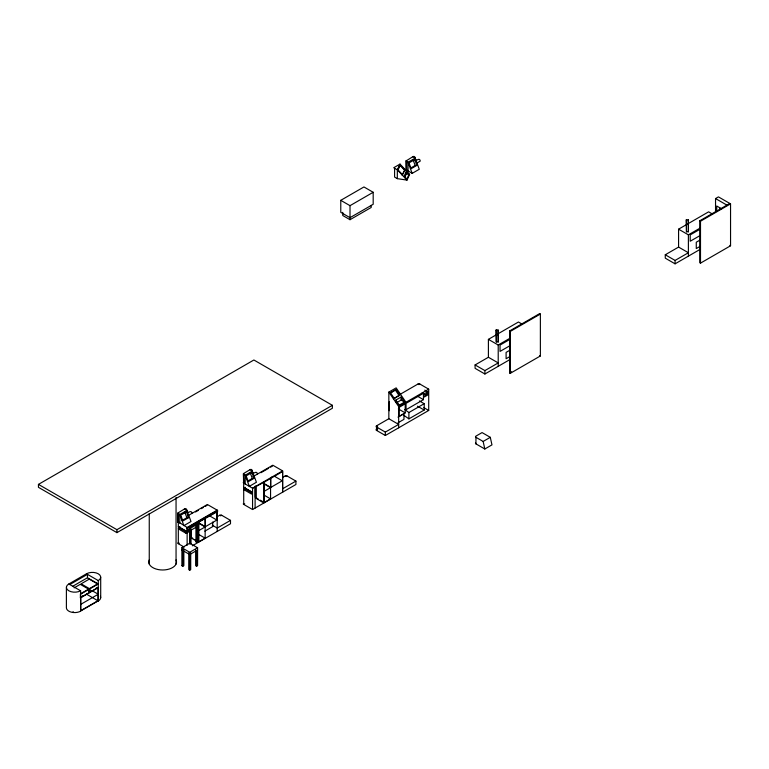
<?xml version="1.0" encoding="UTF-8"?>
<svg xmlns="http://www.w3.org/2000/svg" width="769" height="769" viewBox="0 0 769 769"><rect width="100%" height="100%" fill="white"/><g stroke="black" fill="none" stroke-linecap="round" stroke-linejoin="round"><path stroke-width="1.15" d="M177.995 521.661L187.53 527.736L217.579 510.385L217.579 511.52L187.136 528.639M406.215 160.856L412.751 156.751L415.154 158.135L419.268 169.267L412.165 173.371L406.263 169.814L406.215 160.856L408.041 162.24L412.165 173.371M406.234 169.709L406.407 169.209M177.995 512.904L179.773 514.499L183.897 525.631L191 521.526L186.877 510.395L184.483 509.011L177.995 512.904L178.052 522.17M243.417 473.627L245.196 475.223L249.319 486.354L256.423 482.25L252.299 471.118L249.906 469.734L243.417 473.627L243.773 483.163M243.369 482.355A1.384 0.798 0 0 0 243.735 483.134L252.559 488.228L282.617 470.878L282.617 492.179L282.617 470.878L272.803 465.216L253.078 476.607M400.005 164.105L397.333 169.862L397.313 178.648L407.003 180.109L409.675 174.352L400.005 164.105L393.728 167.729L397.333 169.862L407.003 180.109M400.332 164.989L397.64 170.189L400.332 164.989L404.907 169.834L402.216 175.034L404.907 169.834M406.282 171.516L404.129 176.159L406.868 179.062L409.031 174.419L406.282 171.516L406.282 173.996L404.561 177.706M390.681 392.901L396.141 389.508L399.861 394.978L393.459 398.928L399.861 394.978M340.773 200.334L363.948 186.954L373.186 192.288L373.186 204.294L350.01 217.675L340.773 212.34L340.773 200.334L350.01 205.669L373.186 192.288M415.154 158.135L408.041 162.24L408.041 170.997M414.741 159.606L409.002 162.913L411.146 168.68L416.875 165.373L414.741 159.606L413.02 159.692M416.423 163.336L420.22 161.144A3.576 2.067 -60 0 0 417.682 159.683A3.576 2.067 -60 0 1 415.673 159.692M410.377 168.219L415.154 165.46L416.875 165.373M342.753 212.34L342.753 215.512L350.01 219.703L371.206 207.467L371.206 205.352M38.45 484.383L253.885 359.998L332.371 405.311L332.371 408.262L116.936 532.638L38.45 487.325L38.45 484.383L116.936 529.697L332.371 405.311M715.545 212.302L715.545 198.556L718.438 196.883L730.55 203.872L730.55 245.782L700.501 263.133L699.761 262.71L699.761 220.799L729.819 203.449M400.293 394.237L417.913 384.058A1.384 0.798 0 0 1 419.874 384.058L428.708 389.162L428.708 410.454L385.346 435.494L376.512 430.39L376.512 426.997A1.384 0.798 0 0 1 376.512 425.863L388.845 418.74L388.845 392.094L396.15 387.874L405.965 402.293M252.299 471.118L245.196 475.223L245.196 483.98M251.896 472.589L246.157 475.896L248.291 481.663L254.03 478.356L251.896 472.589L250.165 472.675L252.299 478.443L254.03 478.356M191.942 513.404A3.576 2.067 -60 0 0 189.414 511.943A3.576 2.067 -60 0 1 186.886 510.481L179.773 514.499L179.773 523.256M396.141 389.508L390.45 392.786L394.18 398.265M186.473 511.866L180.734 515.172L182.878 520.94L188.607 517.633L186.473 511.866L184.743 511.952M700.453 249.175L675.076 263.834L665.272 258.163L665.272 254.77L678.575 247.08L678.575 229.181L708.634 211.831L712.555 214.099M510.28 359.354L484.903 374.003L475.088 368.341L475.088 364.939L488.402 357.258L488.402 339.36L518.45 322.009L522.372 324.268M260.97 472.695L268.641 468.273M270.553 467.168L272.476 466.052M66.394 587.381L66.394 607.779A8.324 4.806 0 0 0 71.527 612.211A8.324 4.806 0 0 0 80.601 611.172L80.601 590.784A8.324 4.806 0 0 1 68.825 590.784A8.324 4.806 0 0 1 68.825 583.988L86.493 573.789A8.324 4.806 0 0 1 98.259 573.789A8.324 4.806 0 0 1 98.259 580.585L98.259 600.974L86.493 594.177M247.522 481.202L252.299 478.443M187.655 515.884L207.38 504.493L217.579 510.385M69.806 584.555L87.474 574.356L87.474 577.759L72.93 586.151M195.547 511.971L198.421 510.308M201.295 508.655L203.218 507.55M205.131 506.435L207.053 505.329M509.587 330.968L539.636 313.617L540.376 314.04L540.376 355.96L510.318 373.311L509.587 372.888L509.587 330.968L510.318 331.391L540.376 314.04M182.109 520.478L186.886 517.72L188.607 517.633M699.761 220.799L700.501 221.222L730.55 203.872M419.874 384.058L418.894 384.625L417.913 384.058M395.804 402.129L395.747 400.12L401.043 397.064L404.571 402.072L399.265 405.128L397.544 404.138M252.194 493.044L244.35 488.507L245.301 487.277M244.35 488.507L245.301 487.959M178.927 527.101L186.78 531.639L187.732 531.091L187.732 531.764L186.78 532.321L178.927 527.784L179.879 526.554M245.292 488.642L243.725 489.555L251.569 494.083L251.569 491.814L243.735 487.296M74.141 587.862L80.264 584.334L88.704 589.198M178.927 527.784L179.879 527.236M396.708 402.629L401.13 400.082L404.571 402.072M179.869 527.919L178.302 528.832L186.146 533.359L188.501 532.004L188.501 529.735L186.54 528.601M678.575 229.181L688.39 234.843L700.453 227.884M488.402 339.36L498.216 345.021L510.28 338.052M700.203 229.133L690.216 234.891L690.216 241.235L700.203 235.477M510.02 339.302L500.042 345.07L500.042 351.414L510.02 345.646M243.369 503.657A1.384 0.798 0 0 0 243.735 504.426L252.559 509.53L252.559 488.228L263.738 482.384M270.563 478.481L264.286 482.115L264.286 502.503L270.563 498.879L264.546 495.399M282.281 471.724L270.775 478.366L270.775 487.421L282.281 480.779L274.437 476.251M217.194 510.155L187.136 527.505L187.136 545.24M190.645 526.611L197.364 522.737M198.315 522.18L198.863 521.872L198.863 541.78L194.855 539.463M199.767 521.353L204.246 518.758M205.14 518.239L205.352 526.698L216.868 520.055L216.868 510.991M206.313 517.566L214.945 512.587M216.868 511.481L217.579 511.52M398.659 427.804L398.659 406.513L428.708 389.162M178.312 526.573L186.146 531.091L188.501 529.735M424.18 393.882L427.718 391.844L427.718 395.016L424.18 397.054L424.18 393.882L422.219 392.748M88.839 588.958L89.233 592.601L88.839 588.958L80.399 593.841L80.399 597.253M97.846 583.767L89.406 588.641L89.8 592.274L89.8 588.862L81.11 583.844L89.271 579.134L97.711 583.998M80.601 594.177L98.259 583.988L87.474 577.759M283.079 477.184L285.136 475.992A1.384 0.798 0 0 1 287.097 475.992L295.921 481.096L295.921 484.489L252.559 509.53M287.097 475.992L286.116 476.559L285.136 475.992M216.627 517.047L219.713 515.268A1.384 0.798 0 0 1 221.674 515.268L230.498 520.373L230.498 523.766L192.317 545.807M221.674 515.268L220.693 515.836L219.713 515.268M81.341 596.706L83.215 595.629M89.406 592.053L91.28 590.967M95.971 588.256L98.24 587.401L80.255 597.782M264.286 491.276L270.563 487.652L264.546 484.182M423.44 399.649L406.051 409.685L406.051 403.35L423.44 393.305L423.44 399.649L417.557 396.246M700.424 239.832L696.272 242.225L696.272 248.57L700.424 246.176M376.397 429.342A1.384 0.798 0 0 0 376.512 430.39L377.492 429.833L377.492 426.43L376.512 426.997L385.346 432.091L398.659 424.411L388.845 418.74M510.251 350.001L506.098 352.404L506.098 358.748L510.251 356.345M244.715 503.868L243.735 504.426L243.658 474.329M198.863 530.552L205.14 526.928L199.133 523.458M179.292 543.135L178.312 543.702A1.384 0.798 0 0 1 178.014 542.827M405.205 412.895L399.101 416.423L399.101 407.359L405.205 403.831L405.205 412.895L398.342 408.925M398.006 417.125L403.956 413.693L403.956 419.355L398.006 422.796M190.049 538.435L191.029 537.867L190.049 537.3M408.897 418.874L408.897 412.53L424.2 403.696L424.2 410.04L408.897 418.874L403.744 415.222M204.833 531.158L212.763 526.573L212.763 522.045M665.272 254.77L675.076 260.431L688.39 252.741L678.575 247.08M475.088 364.939L484.903 370.6L498.216 362.92L488.402 357.258M80.601 604.444L98.259 594.245L92.376 590.852M282.617 488.776L295.921 481.096M182.868 566.215L182.868 550.585L183.849 550.018L183.849 565.648L182.868 566.215L181.888 565.648L181.888 547.749L189.732 543.222L197.585 547.749L197.585 565.648L196.604 566.215L195.624 565.648L195.624 551.133M230.498 520.373L217.194 528.053L212.282 525.227M72.584 612.278L73.372 611.826M195.941 541.837L196.922 542.405L196.922 526.765L195.941 526.198L195.941 541.837L196.922 541.27L197.902 541.837L197.902 523.939L190.049 528.466L190.049 544.135M182.868 549.451L181.888 550.018L189.732 554.545L197.585 550.018M196.922 542.405L197.902 541.837M198.863 541.78L205.14 538.156L205.14 517.758M80.601 611.009L98.259 600.82M181.888 547.749L189.732 552.286L197.585 547.749M509.587 372.888L511.596 371.725M181.888 565.648L182.868 565.08M188.751 552.748L188.751 569.618L189.732 570.185L190.712 569.618L190.712 552.748M490.286 437.33L482.067 432.582L475.944 436.119A1.451 0.836 0 0 0 475.944 437.301L483.134 441.454L490.286 437.33L491.968 444.867L484.816 449L475.944 443.876A1.451 0.836 0 0 1 475.627 442.954M272.005 477.203L271.207 477.328M686.332 219.867L688.274 219.847L688.428 224.49L688.428 231.767L686.486 231.796L686.332 219.867L686.486 231.796M686.486 224.51L688.428 224.49M496.159 330.045L498.101 330.016L498.254 334.669L498.254 341.945L496.313 341.965L496.159 330.045L496.313 341.965M496.313 334.688L498.254 334.669M406.282 173.996L409.031 174.419M715.545 198.556L726.916 205.121M721.639 208.841L716.737 206.005L716.737 211.388M729.819 245.359L730.55 245.782M397.313 178.648L394.593 177.072L394.593 168.324M539.636 355.538L540.376 355.96M424.776 390.143L427.718 391.844M419.413 400.937L424.2 403.696M423.806 407.628L428.708 410.454M417.5 406.176L424.2 410.04M376.512 425.863L377.492 426.43M376.512 429.265L377.492 429.833M264.892 484.028L270.775 487.421M244.35 487.834L252.194 492.362M258.269 499.023L255.26 497.293L255.26 486.066M260.278 500.186L262.287 501.34M209.014 515.528L216.868 520.055M199.469 523.304L205.352 526.698M196.922 525.631L197.902 526.198L190.049 530.735L189.068 530.168M199.133 534.676L205.14 538.156M190.049 529.601L191.029 530.168M190.847 537.146L192.846 538.3M195.624 550.018L196.604 550.585L196.604 566.215M184.195 547.105L178.312 543.702L178.36 513.682M86.493 573.789L98.259 580.585M68.825 583.988L80.601 590.784M263.738 502.993L256.288 498.466L256.288 485.864M404.6 409.483L408.897 412.53M399.938 165.239L404.513 170.084M398.034 169.939L402.61 174.784M395.747 400.12L399.265 405.128M395.42 390.162L399.149 395.641M388.845 392.094L398.659 406.513M413.376 160.654L415.154 165.46M185.098 512.913L186.886 517.72M483.134 441.454L484.816 449M688.428 231.767L688.274 219.847M498.254 341.945L498.101 330.016M401.043 397.064L401.13 400.082M719.63 207.563L719.63 209.716M700.501 221.222L700.501 263.133M688.39 234.843L688.39 256.144M675.076 260.431L675.076 263.834M510.318 331.391L510.318 373.311M498.216 345.021L498.216 366.313M484.903 370.6L484.903 374.003M475.944 437.301L475.944 443.876M406.628 161.423L406.628 170.17M406.407 160.452L406.503 170.093M406.32 160.548L406.32 169.911M389.287 401.697L389.287 410.752M385.346 432.091L385.346 435.494M350.01 205.669L350.01 219.703M270.563 477.837L270.563 499.129M263.738 481.779L263.738 503.07M255.106 487.363L255.106 508.059M243.475 474.146L243.562 482.99M217.194 511.289L217.194 531.456M198.315 521.651L198.315 542.27L190.866 537.742L190.866 529.726M191.029 528.937L191.029 543.568M189.683 527.169L189.683 543.712M189.732 552.286L189.732 570.185M187.53 527.736L187.53 528.861M186.78 531.639L186.78 532.321M186.146 531.091L186.146 533.359M178.139 513.519L178.235 522.353M176.053 497.456L176.053 564.052M149.253 513.615L149.253 564.052M116.936 529.697L116.936 532.638M100.701 577.192L100.701 597.58M89.54 588.718L89.54 591.813M100.412 596.331A8.324 4.806 0 0 1 98.259 600.974M178.312 522.411A1.384 0.798 0 0 1 178.014 521.536M176.053 559.909A13.871 8.007 0 0 1 162.653 569.992A13.871 8.007 0 0 1 149.253 559.909M412.626 156.761A3.576 2.067 -60 0 1 415.154 158.222A3.576 2.067 -60 0 0 415.491 159.481M249.771 469.744A3.576 2.067 -60 0 1 252.309 471.205A3.576 2.067 -60 0 0 254.837 472.666A3.576 2.067 -60 0 1 257.365 474.127M184.358 509.02A3.576 2.067 -60 0 1 186.886 510.481M426.699 393.795L425.747 395.016L426.699 393.795M98.086 587.699L80.774 597.686L80.774 610.682L98.057 600.704L98.086 587.699"/></g></svg>
